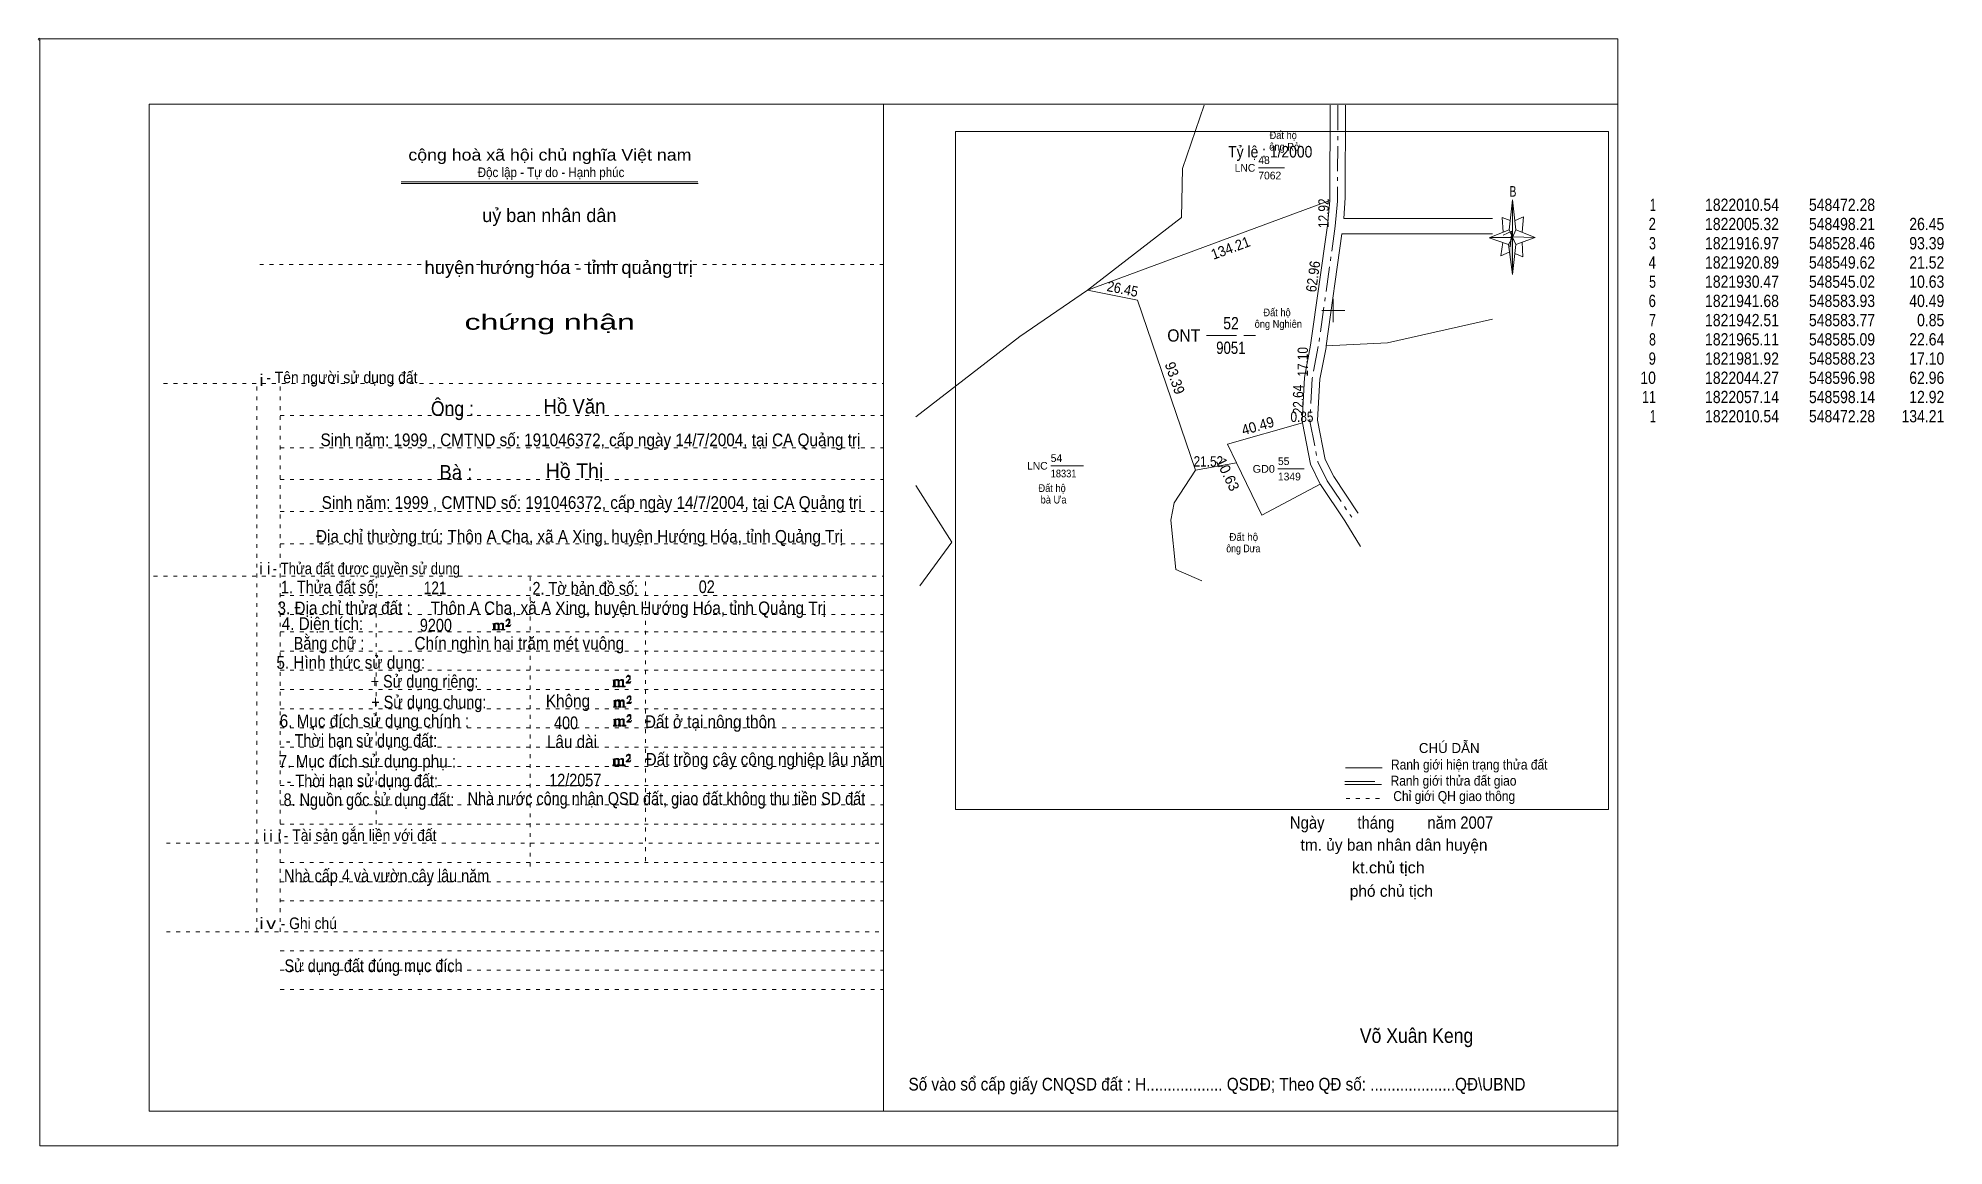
# Model space of a CAD drawing. Header units: centimetres. Extents: x -1.6 to 48, y -3.3 to 25.5.
import ezdxf
from ezdxf.enums import TextEntityAlignment as Align

# ---------------------------------------------------------------- set-up
doc = ezdxf.new("R2010")
doc.units = ezdxf.units.CM
doc.header["$LTSCALE"] = 0.13
for name, pattern in [('DOT_DASHED', [7.7, 5, -1.2, 0.3, -1.2]), ('DOTTED', [1.5, 0.3, -1.2]), ('LONG_DASHED', [7.5, 6, -1.5])]:
    doc.linetypes.add(name, pattern=pattern)
for name, color, linetype, lineweight in [('1', 7, 'DOTTED', 13), ('22', 7, 'Continuous', 13), ('33', 7, 'LONG_DASHED', 13), ('4', 7, 'Continuous', 13), ('5', 7, 'Continuous', 13), ('50', 7, 'Continuous', 13), ('52', 7, 'Continuous', 13), ('53', 7, 'Continuous', 13)]:
    doc.layers.add(name, color=color, linetype=linetype, lineweight=lineweight)
for name, color, linetype in [('10', 7, 'Continuous'), ('23', 7, 'Continuous'), ('30', 7, 'Continuous')]:
    doc.layers.add(name, color=color, linetype=linetype)

msp = doc.modelspace()

# ---------------------------------------------------------------- hatches: boundary and pattern name
at = {"layer": '5'}
msp.add_hatch(color=256, dxfattribs=at).paths.add_polyline_path([(36.77, 20.31), (36.77, 19.35), (36.67, 20.13)])
at = {"layer": '50'}
for points in [[(10.27, 10.13), (10.27, 10.12), (10.27, 10.11), (10.25, 10.11), (10.24, 10.11), (10.24, 10.1), (10.33, 10.1), (10.33, 10.11), (10.32, 10.11), (10.31, 10.11), (10.31, 10.12), (10.31, 10.13), (10.31, 10.24), (10.31, 10.25), (10.32, 10.26), (10.34, 10.26), (10.35, 10.26), (10.36, 10.26), (10.37, 10.25), (10.39, 10.22), (10.39, 10.13), (10.37, 10.12), (10.37, 10.11), (10.36, 10.11), (10.35, 10.11), (10.35, 10.1), (10.44, 10.1), (10.44, 10.11), (10.43, 10.11), (10.42, 10.11), (10.42, 10.12), (10.42, 10.13), (10.42, 10.24), (10.44, 10.26), (10.45, 10.26), (10.46, 10.26), (10.49, 10.26), (10.49, 10.25), (10.5, 10.24), (10.5, 10.22), (10.5, 10.13), (10.5, 10.12), (10.49, 10.11), (10.49, 10.11), (10.47, 10.11), (10.47, 10.1), (10.56, 10.1), (10.56, 10.11), (10.55, 10.11), (10.54, 10.11), (10.53, 10.12), (10.53, 10.13), (10.53, 10.2), (10.53, 10.25), (10.53, 10.26), (10.52, 10.27), (10.5, 10.28), (10.47, 10.28), (10.46, 10.28), (10.44, 10.27), (10.41, 10.25), (10.41, 10.26), (10.4, 10.28), (10.39, 10.28), (10.37, 10.28), (10.35, 10.28), (10.34, 10.28), (10.32, 10.26), (10.31, 10.26), (10.31, 10.25), (10.31, 10.25), (10.31, 10.26), (10.31, 10.28), (10.24, 10.26), (10.24, 10.26), (10.25, 10.26), (10.27, 10.25), (10.27, 10.24), (10.27, 10.23)], [(10.69, 10.19), (10.72, 10.24), (10.72, 10.24), (10.71, 10.22), (10.69, 10.22), (10.68, 10.22), (10.63, 10.22), (10.66, 10.26), (10.67, 10.27), (10.69, 10.28), (10.69, 10.3), (10.69, 10.32), (10.69, 10.34), (10.69, 10.35), (10.69, 10.37), (10.68, 10.38), (10.67, 10.38), (10.66, 10.39), (10.65, 10.39), (10.63, 10.38), (10.63, 10.38), (10.62, 10.37), (10.61, 10.35), (10.59, 10.33), (10.61, 10.33), (10.61, 10.35), (10.62, 10.35), (10.63, 10.36), (10.65, 10.36), (10.66, 10.36), (10.67, 10.35), (10.68, 10.35), (10.68, 10.32), (10.68, 10.3), (10.66, 10.28), (10.66, 10.26), (10.65, 10.25), (10.59, 10.2), (10.59, 10.19)], [(13.39, 8.66), (13.39, 8.65), (13.39, 8.64), (13.38, 8.64), (13.37, 8.64), (13.37, 8.62), (13.45, 8.62), (13.45, 8.64), (13.44, 8.64), (13.43, 8.64), (13.43, 8.65), (13.43, 8.66), (13.43, 8.77), (13.43, 8.78), (13.44, 8.79), (13.47, 8.79), (13.48, 8.79), (13.49, 8.79), (13.5, 8.78), (13.51, 8.74), (13.51, 8.66), (13.5, 8.65), (13.5, 8.64), (13.49, 8.64), (13.48, 8.64), (13.48, 8.62), (13.57, 8.62), (13.57, 8.64), (13.55, 8.64), (13.54, 8.64), (13.54, 8.65), (13.54, 8.66), (13.54, 8.77), (13.57, 8.79), (13.58, 8.79), (13.59, 8.79), (13.61, 8.79), (13.61, 8.78), (13.62, 8.77), (13.62, 8.74), (13.62, 8.66), (13.62, 8.65), (13.61, 8.64), (13.61, 8.64), (13.6, 8.64), (13.6, 8.62), (13.69, 8.62), (13.69, 8.64), (13.67, 8.64), (13.66, 8.64), (13.65, 8.65), (13.65, 8.66), (13.65, 8.73), (13.65, 8.78), (13.65, 8.79), (13.64, 8.8), (13.62, 8.81), (13.6, 8.81), (13.59, 8.81), (13.57, 8.8), (13.53, 8.78), (13.53, 8.79), (13.52, 8.81), (13.51, 8.81), (13.5, 8.81), (13.48, 8.81), (13.47, 8.81), (13.44, 8.79), (13.43, 8.79), (13.43, 8.78), (13.43, 8.78), (13.43, 8.79), (13.43, 8.81), (13.37, 8.79), (13.37, 8.79), (13.38, 8.79), (13.39, 8.78), (13.39, 8.77), (13.39, 8.76)], [(13.82, 8.72), (13.84, 8.77), (13.84, 8.77), (13.83, 8.74), (13.82, 8.74), (13.81, 8.74), (13.75, 8.74), (13.79, 8.79), (13.8, 8.8), (13.82, 8.81), (13.82, 8.83), (13.82, 8.84), (13.82, 8.87), (13.82, 8.88), (13.82, 8.9), (13.81, 8.91), (13.8, 8.91), (13.79, 8.92), (13.77, 8.92), (13.75, 8.91), (13.75, 8.91), (13.74, 8.9), (13.73, 8.88), (13.72, 8.86), (13.73, 8.86), (13.73, 8.88), (13.74, 8.88), (13.75, 8.89), (13.77, 8.89), (13.79, 8.89), (13.8, 8.88), (13.81, 8.88), (13.81, 8.84), (13.81, 8.83), (13.79, 8.81), (13.79, 8.79), (13.77, 8.78), (13.72, 8.73), (13.72, 8.72)], [(13.41, 8.12), (13.41, 8.11), (13.41, 8.1), (13.4, 8.1), (13.39, 8.1), (13.39, 8.09), (13.48, 8.09), (13.48, 8.1), (13.47, 8.1), (13.45, 8.1), (13.45, 8.11), (13.45, 8.12), (13.45, 8.23), (13.45, 8.24), (13.47, 8.26), (13.49, 8.26), (13.5, 8.26), (13.51, 8.26), (13.52, 8.24), (13.53, 8.21), (13.53, 8.12), (13.52, 8.11), (13.52, 8.1), (13.51, 8.1), (13.5, 8.1), (13.5, 8.09), (13.59, 8.09), (13.59, 8.1), (13.58, 8.1), (13.57, 8.1), (13.57, 8.11), (13.57, 8.12), (13.57, 8.23), (13.59, 8.26), (13.6, 8.26), (13.61, 8.26), (13.63, 8.26), (13.63, 8.24), (13.64, 8.23), (13.64, 8.21), (13.64, 8.12), (13.64, 8.11), (13.63, 8.1), (13.63, 8.1), (13.62, 8.1), (13.62, 8.09), (13.71, 8.09), (13.71, 8.1), (13.7, 8.1), (13.69, 8.1), (13.67, 8.11), (13.67, 8.12), (13.67, 8.2), (13.67, 8.24), (13.67, 8.26), (13.66, 8.27), (13.64, 8.28), (13.62, 8.28), (13.61, 8.28), (13.59, 8.27), (13.55, 8.24), (13.55, 8.26), (13.54, 8.28), (13.53, 8.28), (13.52, 8.28), (13.5, 8.28), (13.49, 8.28), (13.47, 8.26), (13.45, 8.26), (13.45, 8.24), (13.45, 8.24), (13.45, 8.26), (13.45, 8.28), (13.39, 8.26), (13.39, 8.26), (13.4, 8.26), (13.41, 8.24), (13.41, 8.23), (13.41, 8.22)], [(13.84, 8.19), (13.86, 8.23), (13.86, 8.23), (13.85, 8.21), (13.84, 8.21), (13.83, 8.21), (13.77, 8.21), (13.81, 8.26), (13.82, 8.27), (13.84, 8.28), (13.84, 8.3), (13.84, 8.31), (13.84, 8.33), (13.84, 8.34), (13.84, 8.37), (13.83, 8.38), (13.82, 8.38), (13.81, 8.39), (13.8, 8.39), (13.77, 8.38), (13.77, 8.38), (13.76, 8.37), (13.75, 8.34), (13.74, 8.32), (13.75, 8.32), (13.75, 8.34), (13.76, 8.34), (13.77, 8.36), (13.8, 8.36), (13.81, 8.36), (13.82, 8.34), (13.83, 8.34), (13.83, 8.31), (13.83, 8.3), (13.81, 8.28), (13.81, 8.26), (13.8, 8.24), (13.74, 8.2), (13.74, 8.19)], [(13.41, 7.64), (13.41, 7.63), (13.41, 7.62), (13.4, 7.62), (13.39, 7.62), (13.39, 7.6), (13.47, 7.6), (13.47, 7.62), (13.46, 7.62), (13.45, 7.62), (13.45, 7.63), (13.45, 7.64), (13.45, 7.75), (13.45, 7.76), (13.46, 7.77), (13.49, 7.77), (13.5, 7.77), (13.51, 7.77), (13.52, 7.76), (13.53, 7.72), (13.53, 7.64), (13.52, 7.63), (13.52, 7.62), (13.51, 7.62), (13.5, 7.62), (13.5, 7.6), (13.59, 7.6), (13.59, 7.62), (13.57, 7.62), (13.56, 7.62), (13.56, 7.63), (13.56, 7.64), (13.56, 7.75), (13.59, 7.77), (13.6, 7.77), (13.61, 7.77), (13.63, 7.77), (13.63, 7.76), (13.64, 7.75), (13.64, 7.72), (13.64, 7.64), (13.64, 7.63), (13.63, 7.62), (13.63, 7.62), (13.62, 7.62), (13.62, 7.6), (13.71, 7.6), (13.71, 7.62), (13.69, 7.62), (13.68, 7.62), (13.67, 7.63), (13.67, 7.64), (13.67, 7.71), (13.67, 7.76), (13.67, 7.77), (13.66, 7.78), (13.64, 7.79), (13.62, 7.79), (13.61, 7.79), (13.59, 7.78), (13.55, 7.76), (13.55, 7.77), (13.54, 7.79), (13.53, 7.79), (13.52, 7.79), (13.5, 7.79), (13.49, 7.79), (13.46, 7.77), (13.45, 7.77), (13.45, 7.76), (13.45, 7.76), (13.45, 7.77), (13.45, 7.79), (13.39, 7.77), (13.39, 7.77), (13.4, 7.77), (13.41, 7.76), (13.41, 7.75), (13.41, 7.74)], [(13.84, 7.7), (13.86, 7.75), (13.86, 7.75), (13.85, 7.72), (13.84, 7.72), (13.83, 7.72), (13.77, 7.72), (13.81, 7.77), (13.82, 7.78), (13.84, 7.79), (13.84, 7.81), (13.84, 7.82), (13.84, 7.85), (13.84, 7.86), (13.84, 7.88), (13.83, 7.89), (13.82, 7.89), (13.81, 7.9), (13.79, 7.9), (13.77, 7.89), (13.77, 7.89), (13.76, 7.88), (13.75, 7.86), (13.74, 7.84), (13.75, 7.84), (13.75, 7.86), (13.76, 7.86), (13.77, 7.87), (13.79, 7.87), (13.81, 7.87), (13.82, 7.86), (13.83, 7.86), (13.83, 7.82), (13.83, 7.81), (13.81, 7.79), (13.81, 7.77), (13.79, 7.76), (13.74, 7.71), (13.74, 7.7)], [(13.39, 6.61), (13.39, 6.6), (13.39, 6.59), (13.38, 6.59), (13.37, 6.59), (13.37, 6.57), (13.45, 6.57), (13.45, 6.59), (13.44, 6.59), (13.43, 6.59), (13.43, 6.6), (13.43, 6.61), (13.43, 6.72), (13.43, 6.73), (13.44, 6.74), (13.47, 6.74), (13.48, 6.74), (13.49, 6.74), (13.5, 6.73), (13.51, 6.69), (13.51, 6.61), (13.5, 6.6), (13.5, 6.59), (13.49, 6.59), (13.48, 6.59), (13.48, 6.57), (13.57, 6.57), (13.57, 6.59), (13.55, 6.59), (13.54, 6.59), (13.54, 6.6), (13.54, 6.61), (13.54, 6.72), (13.57, 6.74), (13.58, 6.74), (13.59, 6.74), (13.61, 6.74), (13.61, 6.73), (13.62, 6.72), (13.62, 6.69), (13.62, 6.61), (13.62, 6.6), (13.61, 6.59), (13.61, 6.59), (13.6, 6.59), (13.6, 6.57), (13.69, 6.57), (13.69, 6.59), (13.67, 6.59), (13.66, 6.59), (13.65, 6.6), (13.65, 6.61), (13.65, 6.68), (13.65, 6.73), (13.65, 6.74), (13.64, 6.75), (13.62, 6.76), (13.6, 6.76), (13.59, 6.76), (13.57, 6.75), (13.53, 6.73), (13.53, 6.74), (13.52, 6.76), (13.51, 6.76), (13.5, 6.76), (13.48, 6.76), (13.47, 6.76), (13.44, 6.74), (13.43, 6.74), (13.43, 6.73), (13.43, 6.73), (13.43, 6.74), (13.43, 6.76), (13.37, 6.74), (13.37, 6.74), (13.38, 6.74), (13.39, 6.73), (13.39, 6.72), (13.39, 6.71)], [(13.82, 6.67), (13.84, 6.72), (13.84, 6.72), (13.83, 6.69), (13.82, 6.69), (13.81, 6.69), (13.75, 6.69), (13.79, 6.74), (13.8, 6.75), (13.82, 6.76), (13.82, 6.78), (13.82, 6.79), (13.82, 6.82), (13.82, 6.83), (13.82, 6.85), (13.81, 6.86), (13.8, 6.86), (13.79, 6.87), (13.77, 6.87), (13.75, 6.86), (13.75, 6.86), (13.74, 6.85), (13.73, 6.83), (13.72, 6.81), (13.73, 6.81), (13.73, 6.83), (13.74, 6.83), (13.75, 6.84), (13.77, 6.84), (13.79, 6.84), (13.8, 6.83), (13.81, 6.83), (13.81, 6.79), (13.81, 6.78), (13.79, 6.76), (13.79, 6.74), (13.77, 6.73), (13.72, 6.68), (13.72, 6.67)]]:
    msp.add_hatch(color=256, dxfattribs=at).paths.add_polyline_path(points)

# ---------------------------------------------------------------- linework, layer by layer
at = {"layer": '1', "linetype": 'Continuous'}
for p, q in [((1.31, -2.42), (1.31, 23.78)), ((1.31, 23.78), (39.51, 23.78)), ((20.41, -2.42), (20.41, 23.78)), ((39.51, -2.42), (39.51, 23.78)), ((7.87, 21.76), (15.58, 21.76)), ((7.87, 21.71), (15.59, 21.71)), ((36.67, 20.13), (36.16, 20.3)), ((1.31, -2.42), (39.51, -2.42))]:
    msp.add_line(p, q, dxfattribs=at)
at = {"layer": '1'}
for p, q in [((4.19, 19.61), (20.41, 19.61)), ((1.69, 16.51), (20.41, 16.51)), ((4.11, 2.25), (4.11, 16.51)), ((4.72, 2.25), (4.72, 16.51)), ((4.72, 15.68), (20.41, 15.68)), ((4.72, 14.84), (20.41, 14.84)), ((4.72, 14.01), (20.41, 14.01)), ((4.72, 13.18), (20.41, 13.18)), ((4.72, 12.34), (20.41, 12.34)), ((1.43, 11.5), (20.41, 11.5)), ((7.22, 5.05), (7.22, 11.5)), ((11.22, 3.95), (11.22, 11.5)), ((14.22, 4.09), (14.22, 11.5)), ((4.72, 11), (20.41, 11)), ((4.72, 10.5), (20.41, 10.5)), ((4.72, 10.05), (20.41, 10.05)), ((4.72, 9.55), (20.41, 9.55)), ((4.72, 9.05), (20.41, 9.05)), ((4.72, 8.55), (20.41, 8.55)), ((4.72, 8.05), (20.41, 8.05)), ((4.72, 7.55), (20.41, 7.55)), ((4.72, 7.05), (20.41, 7.05)), ((4.72, 6.55), (20.41, 6.55)), ((4.72, 6.05), (20.41, 6.05)), ((4.72, 5.55), (20.41, 5.55)), ((4.72, 5.05), (20.41, 5.05)), ((1.76, 4.55), (20.41, 4.55)), ((4.72, 4.05), (20.41, 4.05)), ((4.72, 3.55), (20.41, 3.55)), ((4.72, 3.05), (20.41, 3.05)), ((1.76, 2.25), (20.41, 2.25)), ((4.72, 1.75), (20.41, 1.75)), ((4.72, 1.25), (20.41, 1.25)), ((4.72, 0.75), (20.41, 0.75))]:
    msp.add_line(p, q, dxfattribs=at)
at = {"layer": '1', "linetype": 'Continuous'}
msp.add_lwpolyline([(-1.53, -3.32), (39.51, -3.32), (39.51, 25.48), (-1.53, 25.48)], close=True, dxfattribs=at)
msp.add_lwpolyline([(36.68, 19.93), (36.47, 19.83), (36.52, 20.18)], dxfattribs=at)
at = {"layer": '22'}
for p, q in [((32.02, 21.27), (25.72, 18.94)), ((31.92, 17.49), (32.33, 20.4)), ((36.25, 20.4), (32.33, 20.4)), ((36.25, 20.8), (32.38, 20.8)), ((29.59, 14.45), (28.53, 14.26))]:
    msp.add_line(p, q, dxfattribs=at)
for points in [[(25.72, 18.94), (28.16, 20.83), (28.19, 22.1), (28.75, 23.75)], [(32.03, 23.75), (32.02, 21.35), (32.02, 21.27)], [(32.43, 23.75), (32.42, 21.34), (32.38, 20.8)], [(32.02, 21.27), (31.96, 20.62), (31.52, 17.51), (31.36, 16.67), (31.3, 15.54), (31.31, 15.49)], [(21.25, 15.64), (23.96, 17.73), (25.72, 18.94)], [(25.72, 18.94), (27.02, 18.68), (28.53, 14.26)], [(36.25, 18.18), (33.52, 17.57), (31.92, 17.49)], [(32.76, 13.14), (32.75, 13.15), (32.12, 14.09), (31.9, 14.53), (31.7, 15.56), (31.76, 16.62), (31.92, 17.45), (31.92, 17.49)], [(29.59, 14.45), (29.36, 14.93), (31.31, 15.49)], [(31.31, 15.49), (31.52, 14.41), (31.77, 13.89)], [(31.77, 13.89), (30.25, 13.09), (29.59, 14.45)], [(28.53, 14.26), (27.97, 13.41), (27.88, 12.96), (28.01, 11.67), (28.69, 11.38)], [(32.82, 12.27), (32.41, 12.94), (31.78, 13.88), (31.77, 13.89)], [(21.36, 11.25), (22.19, 12.38), (21.25, 13.86)]]:
    msp.add_lwpolyline(points, dxfattribs=at)
at = {"layer": '22', "linetype": 'DOT_DASHED'}
for points in [[(32.23, 23.75), (32.22, 21.34), (32.22, 21.25)], [(32.22, 21.25), (32.16, 20.6), (31.72, 17.47), (31.56, 16.64), (31.5, 15.55), (31.5, 15.53)], [(31.5, 15.53), (31.71, 14.47), (31.95, 13.98), (32.59, 13.03)]]:
    msp.add_lwpolyline(points, dxfattribs=at)
at = {"layer": '33'}
msp.add_line((28.81, 17.76), (30.09, 17.76), dxfattribs=at)
at = {"layer": '4'}
for p, q in [((32.43, 6.51), (33.38, 6.51)), ((32.41, 6.08), (33.36, 6.08))]:
    msp.add_line(p, q, dxfattribs=at)
at = {"layer": '4', "linetype": 'LONG_DASHED'}
msp.add_line((32.41, 6.16), (33.36, 6.16), dxfattribs=at)
at = {"layer": '4', "linetype": 'DOTTED'}
msp.add_line((32.44, 5.72), (33.43, 5.72), dxfattribs=at)
at = {"layer": '4'}
msp.add_lwpolyline([(22.28, 23.07), (39.27, 23.07), (39.27, 5.43), (22.28, 5.43)], close=True, dxfattribs=at)
msp.add_circle((-1.55, 25.47), 0.025, dxfattribs=at)
at = {"layer": '5'}
for p, q in [((36.68, 20.51), (36.77, 21.29)), ((36.86, 20.51), (37.36, 20.31)), ((36.86, 20.13), (36.77, 19.35)), ((37.04, 19.81), (36.83, 19.89)), ((37.02, 20.19), (37.04, 19.81))]:
    msp.add_line(p, q, dxfattribs=at)
for points in [[(36.71, 20.75), (36.5, 20.83), (36.53, 20.45)], [(36.84, 20.75), (37.06, 20.85), (37.02, 20.45)], [(36.77, 20.31), (36.68, 20.51), (36.18, 20.31)], [(36.53, 20.37), (36.75, 20.47), (36.71, 20.07)], [(36.77, 20.31), (36.86, 20.13), (37.36, 20.31)]]:
    msp.add_lwpolyline(points, dxfattribs=at)
for points in [[(36.77, 21.29), (36.86, 20.51), (36.77, 20.31)], [(36.77, 20.31), (36.18, 20.31), (36.68, 20.51), (36.86, 20.13), (37.36, 20.31), (36.77, 20.33)], [(36.77, 20.31), (36.77, 19.35), (36.67, 20.13)]]:
    msp.add_lwpolyline(points, close=True, dxfattribs=at)
at = {"layer": '50'}
for points in [[(10.27, 10.13), (10.27, 10.12), (10.27, 10.11), (10.25, 10.11), (10.24, 10.11), (10.24, 10.1), (10.33, 10.1), (10.33, 10.11), (10.32, 10.11), (10.31, 10.11), (10.31, 10.12), (10.31, 10.13), (10.31, 10.24), (10.31, 10.25), (10.32, 10.26), (10.34, 10.26), (10.35, 10.26), (10.36, 10.26), (10.37, 10.25), (10.39, 10.22), (10.39, 10.13), (10.37, 10.12), (10.37, 10.11), (10.36, 10.11), (10.35, 10.11), (10.35, 10.1), (10.44, 10.1), (10.44, 10.11), (10.43, 10.11), (10.42, 10.11), (10.42, 10.12), (10.42, 10.13), (10.42, 10.24), (10.44, 10.26), (10.45, 10.26), (10.46, 10.26), (10.49, 10.26), (10.49, 10.25), (10.5, 10.24), (10.5, 10.22), (10.5, 10.13), (10.5, 10.12), (10.49, 10.11), (10.49, 10.11), (10.47, 10.11), (10.47, 10.1), (10.56, 10.1), (10.56, 10.11), (10.55, 10.11), (10.54, 10.11), (10.53, 10.12), (10.53, 10.13), (10.53, 10.2), (10.53, 10.25), (10.53, 10.26), (10.52, 10.27), (10.5, 10.28), (10.47, 10.28), (10.46, 10.28), (10.44, 10.27), (10.41, 10.25), (10.41, 10.26), (10.4, 10.28), (10.39, 10.28), (10.37, 10.28), (10.35, 10.28), (10.34, 10.28), (10.32, 10.26), (10.31, 10.26), (10.31, 10.25), (10.31, 10.25), (10.31, 10.26), (10.31, 10.28), (10.24, 10.26), (10.24, 10.26), (10.25, 10.26), (10.27, 10.25), (10.27, 10.24), (10.27, 10.23)], [(10.69, 10.19), (10.72, 10.24), (10.72, 10.24), (10.71, 10.22), (10.69, 10.22), (10.68, 10.22), (10.63, 10.22), (10.66, 10.26), (10.67, 10.27), (10.69, 10.28), (10.69, 10.3), (10.69, 10.32), (10.69, 10.34), (10.69, 10.35), (10.69, 10.37), (10.68, 10.38), (10.67, 10.38), (10.66, 10.39), (10.65, 10.39), (10.63, 10.38), (10.63, 10.38), (10.62, 10.37), (10.61, 10.35), (10.59, 10.33), (10.61, 10.33), (10.61, 10.35), (10.62, 10.35), (10.63, 10.36), (10.65, 10.36), (10.66, 10.36), (10.67, 10.35), (10.68, 10.35), (10.68, 10.32), (10.68, 10.3), (10.66, 10.28), (10.66, 10.26), (10.65, 10.25), (10.59, 10.2), (10.59, 10.19)], [(13.39, 8.66), (13.39, 8.65), (13.39, 8.64), (13.38, 8.64), (13.37, 8.64), (13.37, 8.62), (13.45, 8.62), (13.45, 8.64), (13.44, 8.64), (13.43, 8.64), (13.43, 8.65), (13.43, 8.66), (13.43, 8.77), (13.43, 8.78), (13.44, 8.79), (13.47, 8.79), (13.48, 8.79), (13.49, 8.79), (13.5, 8.78), (13.51, 8.74), (13.51, 8.66), (13.5, 8.65), (13.5, 8.64), (13.49, 8.64), (13.48, 8.64), (13.48, 8.62), (13.57, 8.62), (13.57, 8.64), (13.55, 8.64), (13.54, 8.64), (13.54, 8.65), (13.54, 8.66), (13.54, 8.77), (13.57, 8.79), (13.58, 8.79), (13.59, 8.79), (13.61, 8.79), (13.61, 8.78), (13.62, 8.77), (13.62, 8.74), (13.62, 8.66), (13.62, 8.65), (13.61, 8.64), (13.61, 8.64), (13.6, 8.64), (13.6, 8.62), (13.69, 8.62), (13.69, 8.64), (13.67, 8.64), (13.66, 8.64), (13.65, 8.65), (13.65, 8.66), (13.65, 8.73), (13.65, 8.78), (13.65, 8.79), (13.64, 8.8), (13.62, 8.81), (13.6, 8.81), (13.59, 8.81), (13.57, 8.8), (13.53, 8.78), (13.53, 8.79), (13.52, 8.81), (13.51, 8.81), (13.5, 8.81), (13.48, 8.81), (13.47, 8.81), (13.44, 8.79), (13.43, 8.79), (13.43, 8.78), (13.43, 8.78), (13.43, 8.79), (13.43, 8.81), (13.37, 8.79), (13.37, 8.79), (13.38, 8.79), (13.39, 8.78), (13.39, 8.77), (13.39, 8.76)], [(13.82, 8.72), (13.84, 8.77), (13.84, 8.77), (13.83, 8.74), (13.82, 8.74), (13.81, 8.74), (13.75, 8.74), (13.79, 8.79), (13.8, 8.8), (13.82, 8.81), (13.82, 8.83), (13.82, 8.84), (13.82, 8.87), (13.82, 8.88), (13.82, 8.9), (13.81, 8.91), (13.8, 8.91), (13.79, 8.92), (13.77, 8.92), (13.75, 8.91), (13.75, 8.91), (13.74, 8.9), (13.73, 8.88), (13.72, 8.86), (13.73, 8.86), (13.73, 8.88), (13.74, 8.88), (13.75, 8.89), (13.77, 8.89), (13.79, 8.89), (13.8, 8.88), (13.81, 8.88), (13.81, 8.84), (13.81, 8.83), (13.79, 8.81), (13.79, 8.79), (13.77, 8.78), (13.72, 8.73), (13.72, 8.72)], [(13.41, 8.12), (13.41, 8.11), (13.41, 8.1), (13.4, 8.1), (13.39, 8.1), (13.39, 8.09), (13.48, 8.09), (13.48, 8.1), (13.47, 8.1), (13.45, 8.1), (13.45, 8.11), (13.45, 8.12), (13.45, 8.23), (13.45, 8.24), (13.47, 8.26), (13.49, 8.26), (13.5, 8.26), (13.51, 8.26), (13.52, 8.24), (13.53, 8.21), (13.53, 8.12), (13.52, 8.11), (13.52, 8.1), (13.51, 8.1), (13.5, 8.1), (13.5, 8.09), (13.59, 8.09), (13.59, 8.1), (13.58, 8.1), (13.57, 8.1), (13.57, 8.11), (13.57, 8.12), (13.57, 8.23), (13.59, 8.26), (13.6, 8.26), (13.61, 8.26), (13.63, 8.26), (13.63, 8.24), (13.64, 8.23), (13.64, 8.21), (13.64, 8.12), (13.64, 8.11), (13.63, 8.1), (13.63, 8.1), (13.62, 8.1), (13.62, 8.09), (13.71, 8.09), (13.71, 8.1), (13.7, 8.1), (13.69, 8.1), (13.67, 8.11), (13.67, 8.12), (13.67, 8.2), (13.67, 8.24), (13.67, 8.26), (13.66, 8.27), (13.64, 8.28), (13.62, 8.28), (13.61, 8.28), (13.59, 8.27), (13.55, 8.24), (13.55, 8.26), (13.54, 8.28), (13.53, 8.28), (13.52, 8.28), (13.5, 8.28), (13.49, 8.28), (13.47, 8.26), (13.45, 8.26), (13.45, 8.24), (13.45, 8.24), (13.45, 8.26), (13.45, 8.28), (13.39, 8.26), (13.39, 8.26), (13.4, 8.26), (13.41, 8.24), (13.41, 8.23), (13.41, 8.22)], [(13.84, 8.19), (13.86, 8.23), (13.86, 8.23), (13.85, 8.21), (13.84, 8.21), (13.83, 8.21), (13.77, 8.21), (13.81, 8.26), (13.82, 8.27), (13.84, 8.28), (13.84, 8.3), (13.84, 8.31), (13.84, 8.33), (13.84, 8.34), (13.84, 8.37), (13.83, 8.38), (13.82, 8.38), (13.81, 8.39), (13.8, 8.39), (13.77, 8.38), (13.77, 8.38), (13.76, 8.37), (13.75, 8.34), (13.74, 8.32), (13.75, 8.32), (13.75, 8.34), (13.76, 8.34), (13.77, 8.36), (13.8, 8.36), (13.81, 8.36), (13.82, 8.34), (13.83, 8.34), (13.83, 8.31), (13.83, 8.3), (13.81, 8.28), (13.81, 8.26), (13.8, 8.24), (13.74, 8.2), (13.74, 8.19)], [(13.41, 7.64), (13.41, 7.63), (13.41, 7.62), (13.4, 7.62), (13.39, 7.62), (13.39, 7.6), (13.47, 7.6), (13.47, 7.62), (13.46, 7.62), (13.45, 7.62), (13.45, 7.63), (13.45, 7.64), (13.45, 7.75), (13.45, 7.76), (13.46, 7.77), (13.49, 7.77), (13.5, 7.77), (13.51, 7.77), (13.52, 7.76), (13.53, 7.72), (13.53, 7.64), (13.52, 7.63), (13.52, 7.62), (13.51, 7.62), (13.5, 7.62), (13.5, 7.6), (13.59, 7.6), (13.59, 7.62), (13.57, 7.62), (13.56, 7.62), (13.56, 7.63), (13.56, 7.64), (13.56, 7.75), (13.59, 7.77), (13.6, 7.77), (13.61, 7.77), (13.63, 7.77), (13.63, 7.76), (13.64, 7.75), (13.64, 7.72), (13.64, 7.64), (13.64, 7.63), (13.63, 7.62), (13.63, 7.62), (13.62, 7.62), (13.62, 7.6), (13.71, 7.6), (13.71, 7.62), (13.69, 7.62), (13.68, 7.62), (13.67, 7.63), (13.67, 7.64), (13.67, 7.71), (13.67, 7.76), (13.67, 7.77), (13.66, 7.78), (13.64, 7.79), (13.62, 7.79), (13.61, 7.79), (13.59, 7.78), (13.55, 7.76), (13.55, 7.77), (13.54, 7.79), (13.53, 7.79), (13.52, 7.79), (13.5, 7.79), (13.49, 7.79), (13.46, 7.77), (13.45, 7.77), (13.45, 7.76), (13.45, 7.76), (13.45, 7.77), (13.45, 7.79), (13.39, 7.77), (13.39, 7.77), (13.4, 7.77), (13.41, 7.76), (13.41, 7.75), (13.41, 7.74)], [(13.84, 7.7), (13.86, 7.75), (13.86, 7.75), (13.85, 7.72), (13.84, 7.72), (13.83, 7.72), (13.77, 7.72), (13.81, 7.77), (13.82, 7.78), (13.84, 7.79), (13.84, 7.81), (13.84, 7.82), (13.84, 7.85), (13.84, 7.86), (13.84, 7.88), (13.83, 7.89), (13.82, 7.89), (13.81, 7.9), (13.79, 7.9), (13.77, 7.89), (13.77, 7.89), (13.76, 7.88), (13.75, 7.86), (13.74, 7.84), (13.75, 7.84), (13.75, 7.86), (13.76, 7.86), (13.77, 7.87), (13.79, 7.87), (13.81, 7.87), (13.82, 7.86), (13.83, 7.86), (13.83, 7.82), (13.83, 7.81), (13.81, 7.79), (13.81, 7.77), (13.79, 7.76), (13.74, 7.71), (13.74, 7.7)], [(13.39, 6.61), (13.39, 6.6), (13.39, 6.59), (13.38, 6.59), (13.37, 6.59), (13.37, 6.57), (13.45, 6.57), (13.45, 6.59), (13.44, 6.59), (13.43, 6.59), (13.43, 6.6), (13.43, 6.61), (13.43, 6.72), (13.43, 6.73), (13.44, 6.74), (13.47, 6.74), (13.48, 6.74), (13.49, 6.74), (13.5, 6.73), (13.51, 6.69), (13.51, 6.61), (13.5, 6.6), (13.5, 6.59), (13.49, 6.59), (13.48, 6.59), (13.48, 6.57), (13.57, 6.57), (13.57, 6.59), (13.55, 6.59), (13.54, 6.59), (13.54, 6.6), (13.54, 6.61), (13.54, 6.72), (13.57, 6.74), (13.58, 6.74), (13.59, 6.74), (13.61, 6.74), (13.61, 6.73), (13.62, 6.72), (13.62, 6.69), (13.62, 6.61), (13.62, 6.6), (13.61, 6.59), (13.61, 6.59), (13.6, 6.59), (13.6, 6.57), (13.69, 6.57), (13.69, 6.59), (13.67, 6.59), (13.66, 6.59), (13.65, 6.6), (13.65, 6.61), (13.65, 6.68), (13.65, 6.73), (13.65, 6.74), (13.64, 6.75), (13.62, 6.76), (13.6, 6.76), (13.59, 6.76), (13.57, 6.75), (13.53, 6.73), (13.53, 6.74), (13.52, 6.76), (13.51, 6.76), (13.5, 6.76), (13.48, 6.76), (13.47, 6.76), (13.44, 6.74), (13.43, 6.74), (13.43, 6.73), (13.43, 6.73), (13.43, 6.74), (13.43, 6.76), (13.37, 6.74), (13.37, 6.74), (13.38, 6.74), (13.39, 6.73), (13.39, 6.72), (13.39, 6.71)], [(13.82, 6.67), (13.84, 6.72), (13.84, 6.72), (13.83, 6.69), (13.82, 6.69), (13.81, 6.69), (13.75, 6.69), (13.79, 6.74), (13.8, 6.75), (13.82, 6.76), (13.82, 6.78), (13.82, 6.79), (13.82, 6.82), (13.82, 6.83), (13.82, 6.85), (13.81, 6.86), (13.8, 6.86), (13.79, 6.87), (13.77, 6.87), (13.75, 6.86), (13.75, 6.86), (13.74, 6.85), (13.73, 6.83), (13.72, 6.81), (13.73, 6.81), (13.73, 6.83), (13.74, 6.83), (13.75, 6.84), (13.77, 6.84), (13.79, 6.84), (13.8, 6.83), (13.81, 6.83), (13.81, 6.79), (13.81, 6.78), (13.79, 6.76), (13.79, 6.74), (13.77, 6.73), (13.72, 6.68), (13.72, 6.67)]]:
    msp.add_lwpolyline(points, close=True, dxfattribs=at)
at = {"layer": '52'}
for p, q in [((30.16, 22.12), (30.84, 22.12)), ((24.76, 14.37), (25.61, 14.37)), ((30.67, 14.29), (31.35, 14.29))]:
    msp.add_line(p, q, dxfattribs=at)
at = {"layer": '53'}
for p, q in [((31.81, 18.41), (32.41, 18.41)), ((32.11, 18.11), (32.11, 18.71))]:
    msp.add_line(p, q, dxfattribs=at)

# ---------------------------------------------------------------- texts
at = {"layer": '1'}
for s, height, width, p in [('cộng hoà xã hội chủ nghĩa Việt nam', 0.3, 1.15, (11.735, 22.31)), ('Độc lập - Tự do - Hạnh phúc', 0.25, 0.9, (11.765, 21.88)), ('chứng nhận', 0.4, 1.55, (11.73, 17.91)), ('- Tên người sử dụng đất', 0.3, 0.9, (6.325, 16.52)), ('- Thửa đất được quyền sử dụng', 0.3, 0.85, (6.96, 11.55)), ('- Tài sản gắn liền với đất ', 0.3, 0.9, (6.85, 4.61)), ('v', 0.3, 1.3, (4.485, 2.32)), ('- Ghi chú', 0.3, 0.9, (5.465, 2.32))]:
    msp.add_text(s, height=height, dxfattribs=dict(at, width=width)).set_placement(p, align=Align.CENTER)
for s, height, p in [('uỷ ban nhân dân', 0.35, (11.72, 20.71)), ('i', 0.3, (4.235, 16.45)), ('i', 0.3, (4.225, 11.55)), ('i', 0.3, (4.425, 11.55)), ('i', 0.3, (4.315, 4.6)), ('i', 0.3, (4.485, 4.59)), ('i', 0.3, (4.695, 4.6)), ('i', 0.3, (4.235, 2.32))]:
    msp.add_text(s, height=height, dxfattribs=at).set_placement(p, align=Align.CENTER)
at = {"layer": '10', "width": 0.9}
for s, height, p in [('Tỷ lệ : 1/2000', 0.3, (30.47, 22.39)), ('Võ Xuân Keng', 0.38, (34.275, -0.64))]:
    msp.add_text(s, height=height, dxfattribs=at).set_placement(p, align=Align.CENTER)
at = {"layer": '23'}
for s, width, p in [('Đất hộ ', 0.9, (30.84, 22.87)), ('ông Rở', 0.9, (30.845, 22.57)), ('Đất hộ ', 0.9, (30.68, 18.26)), ('ông Nghiên', 0.9, (30.68, 17.96)), ('Đất hộ ', 0.9, (24.83, 13.69)), ('bà Ưa', 0.9, (24.835, 13.39)), ('Đất hộ', 0.95, (29.78, 12.42)), ('ông Dưa', 0.85, (29.77, 12.12))]:
    msp.add_text(s, height=0.2, dxfattribs=dict(at, width=width)).set_placement(p, align=Align.CENTER)
at = {"layer": '30'}
for s, width, p in [('1', 0.65, (40.5, 21)), ('1822010.54', 0.85, (43.7, 21)), ('548472.28', 0.85, (46.2, 21)), ('548472.28', 0.85, (46.2, 21)), ('2', 0.8, (40.5, 20.5)), ('1822005.32', 0.85, (43.7, 20.5)), ('548498.21', 0.85, (46.2, 20.5)), ('26.45', 0.85, (48, 20.5)), ('3', 0.75, (40.5, 20)), ('1821916.97', 0.85, (43.7, 20)), ('548528.46', 0.85, (46.2, 20)), ('93.39', 0.85, (48, 20)), ('4', 0.8, (40.5, 19.5)), ('1821920.89', 0.85, (43.7, 19.5)), ('548549.62', 0.85, (46.2, 19.5)), ('21.52', 0.85, (48, 19.5)), ('5', 0.75, (40.5, 19)), ('1821930.47', 0.85, (43.7, 19)), ('548545.02', 0.85, (46.2, 19)), ('10.63', 0.85, (48, 19)), ('6', 0.8, (40.5, 18.5)), ('1821941.68', 0.85, (43.7, 18.5)), ('548583.93', 0.85, (46.2, 18.5)), ('40.49', 0.85, (48, 18.5)), ('7', 0.75, (40.5, 18)), ('1821942.51', 0.85, (43.7, 18)), ('548583.77', 0.85, (46.2, 18)), ('0.85', 0.85, (48, 18)), ('8', 0.75, (40.5, 17.5)), ('1821965.11', 0.85, (43.7, 17.5)), ('548585.09', 0.85, (46.2, 17.5)), ('22.64', 0.85, (48, 17.5)), ('9', 0.8, (40.5, 17)), ('1821981.92', 0.85, (43.7, 17)), ('548588.23', 0.85, (46.2, 17)), ('17.10', 0.85, (48, 17)), ('10', 0.85, (40.5, 16.5)), ('1822044.27', 0.85, (43.7, 16.5)), ('548596.98', 0.85, (46.2, 16.5)), ('62.96', 0.85, (48, 16.5)), ('11', 0.75, (40.5, 16)), ('1822057.14', 0.85, (43.7, 16)), ('548598.14', 0.85, (46.2, 16)), ('12.92', 0.85, (48, 16)), ('1', 0.65, (40.5, 15.5)), ('1822010.54', 0.85, (43.7, 15.5)), ('548472.28', 0.85, (46.2, 15.5)), ('134.21', 0.85, (48, 15.5))]:
    msp.add_text(s, height=0.32, dxfattribs=dict(at, width=width)).set_placement(p, align=Align.RIGHT)
for s, rotation, width, p in [('12.92', 90, 0.85, (31.99, 20.94)), ('134.21', 20.317, 0.95, (29.483, 19.909)), ('62.96', 82.011, 0.9, (31.717, 19.276)), ('26.45', 348.618, 0.9, (26.603, 18.839)), ('17.10', 90, 0.85, (31.45, 17.075)), ('93.39', 288.901, 0.95, (27.861, 16.609)), ('22.64', 90, 0.85, (31.33, 16.095)), ('40.49', 16.072, 0.95, (30.183, 15.279))]:
    msp.add_text(s, height=0.27, rotation=rotation, dxfattribs=dict(at, width=width)).set_placement(p, align=Align.CENTER)
at = {"layer": '30', "width": 0.85}
for s, p in [('0.85', (31.295, 15.51)), ('21.52', (28.86, 14.35))]:
    msp.add_text(s, height=0.27, dxfattribs=at).set_placement(p, align=Align.CENTER)
at = {"layer": '30'}
msp.add_text('10.63', height=0.27, rotation=295.649, dxfattribs=at).set_placement((29.243, 14.088), align=Align.CENTER)
at = {"layer": '33', "width": 0.95}
msp.add_text('ONT', height=0.32, dxfattribs=at).set_placement((28.65, 17.6), align=Align.RIGHT)
at = {"layer": '33'}
for s, width, p in [('52', 0.85, (29.45, 17.92)), ('9051', 0.8, (29.445, 17.28))]:
    msp.add_text(s, height=0.32, dxfattribs=dict(at, width=width)).set_placement(p, align=Align.CENTER)
at = {"layer": '4'}
msp.add_text('CHÚ DẪN', height=0.2591, dxfattribs=at).set_placement((35.125, 6.9), align=Align.CENTER)
at = {"layer": '4', "width": 0.9}
for s, p in [('Ranh giới hiện trạng thửa đất', (35.645, 6.47)), ('Ranh giới thửa đất giao ', (35.28, 6.05)), ('Chỉ giới QH giao thông', (35.255, 5.65))]:
    msp.add_text(s, height=0.2591, dxfattribs=at).set_placement(p, align=Align.CENTER)
at = {"layer": '5', "width": 0.75}
msp.add_text('B', height=0.276, dxfattribs=at).set_placement((36.78, 21.37), align=Align.CENTER)
at = {"layer": '50'}
for s, height, width, p in [('  huyện hướng hóa - tỉnh quảng trị', 0.34, 1.05, (11.83, 19.36)), ('Ông :', 0.38, 0.9, (9.2, 15.67)), ('Hồ Văn', 0.38, 0.95, (12.375, 15.73)), ('Sinh năm: 1999 , CMTND số: 191046372, cấp ngày 14/7/2004, tại CA Quảng trị', 0.33, 0.9, (12.79, 14.88)), ('Bà :', 0.38, 0.95, (9.29, 14.01)), ('Sinh năm: 1999 , CMTND số: 191046372, cấp ngày 14/7/2004, tại CA Quảng trị', 0.33, 0.9, (12.82, 13.25)), ('Địa chỉ thường trú: Thôn A Cha, xã A Xing, huyện Hướng Hóa, tỉnh Quảng Trị', 0.33, 0.9, (12.505, 12.37)), ('1. Thửa đất số:  ', 0.33, 0.85, (6.115, 11.05)), ('121', 0.33, 0.8, (8.75, 11.03)), ('2. Tờ bản đồ số:  ', 0.33, 0.85, (12.76, 11.02)), ('02', 0.33, 0.85, (15.815, 11.06)), ('3. Địa chỉ thửa đất : ', 0.33, 0.9, (6.44, 10.51)), ('4. Diện tích: ', 0.33, 0.9, (5.875, 10.1)), ('Thôn A Cha, xã A Xing, huyện Hướng Hóa, tỉnh Quảng Trị', 0.33, 0.9, (13.775, 10.51)), ('Bằng chữ :', 0.33, 0.85, (5.99, 9.59)), ('Chín nghìn hai trăm mét vuông', 0.33, 0.9, (10.94, 9.59)), ('9200', 0.33, 0.85, (8.77, 10.06)), ('5. Hình thức sử dụng:', 0.33, 0.9, (6.555, 9.09)), ('+ Sử dụng riêng:', 0.33, 0.85, (8.475, 8.6)), ('Không', 0.33, 0.9, (12.205, 8.09)), ('6. Mục đích sử dụng chính :', 0.33, 0.9, (7.17, 7.57)), ('+ Sử dụng chung:', 0.33, 0.85, (8.585, 8.06)), ('400', 0.33, 0.85, (12.155, 7.52)), ('Đất ở tại nông thôn', 0.33, 0.9, (15.905, 7.55)), ('- Thời hạn sử dụng đất:', 0.33, 0.85, (6.835, 7.06)), ('Lâu dài', 0.33, 0.9, (12.31, 7.03)), ('7. Mục đích sử dụng phụ :', 0.33, 0.9, (6.99, 6.52)), ('Đất trồng cây công nghiệp lâu năm', 0.33, 0.9, (17.305, 6.57)), ('- Thời hạn sử dụng đất:', 0.33, 0.85, (6.855, 6.01)), ('12/2057', 0.33, 0.85, (12.395, 6.03)), ('8. Nguồn gốc sử dụng đất:', 0.33, 0.85, (7.03, 5.52)), ('Nhà nước công nhận QSD đất, giao đất không thu tiền SD đất', 0.33, 0.85, (14.765, 5.55)), ('Ngày        tháng        năm 2007', 0.32, 0.9, (33.625, 4.93)), ('kt.chủ tịch', 0.3, 1.05, (33.54, 3.77)), ('Nhà cấp 4 và vườn cây lâu năm', 0.33, 0.85, (7.49, 3.54)), ('Sử dụng đất đúng mục đích ', 0.33, 0.85, (7.2, 1.2)), ('Số vào sổ cấp giấy CNQSD đất : H.................. QSDĐ; Theo QĐ số: ....................QĐ\\UBND', 0.33, 0.9, (29.085, -1.88))]:
    msp.add_text(s, height=height, dxfattribs=dict(at, width=width)).set_placement(p, align=Align.CENTER)
for s, height, p in [('Hồ Thị', 0.38, (12.375, 14.05)), ('tm. ủy ban nhân dân huyện ', 0.3, (33.745, 4.36)), ('phó chủ tịch', 0.3, (33.62, 3.16))]:
    msp.add_text(s, height=height, dxfattribs=at).set_placement(p, align=Align.CENTER)
at = {"layer": '52'}
for s, p in [('48', (30.16, 22.22)), ('7062', (30.16, 21.82)), ('54', (24.76, 14.47)), ('55', (30.67, 14.39)), ('1349', (30.67, 13.99))]:
    msp.add_text(s, height=0.2, dxfattribs=at).set_placement(p)
for p in [(30.08, 22.02), (24.68, 14.27)]:
    msp.add_text('LNC', height=0.2, dxfattribs=at).set_placement(p, align=Align.RIGHT)
at = {"layer": '52', "width": 1.05}
msp.add_text('GD0', height=0.2, dxfattribs=at).set_placement((30.59, 14.19), align=Align.RIGHT)
at = {"layer": '52', "width": 0.9}
msp.add_text('18331', height=0.2, dxfattribs=at).set_placement((24.76, 14.07))

doc.saveas('drawing.dxf')
